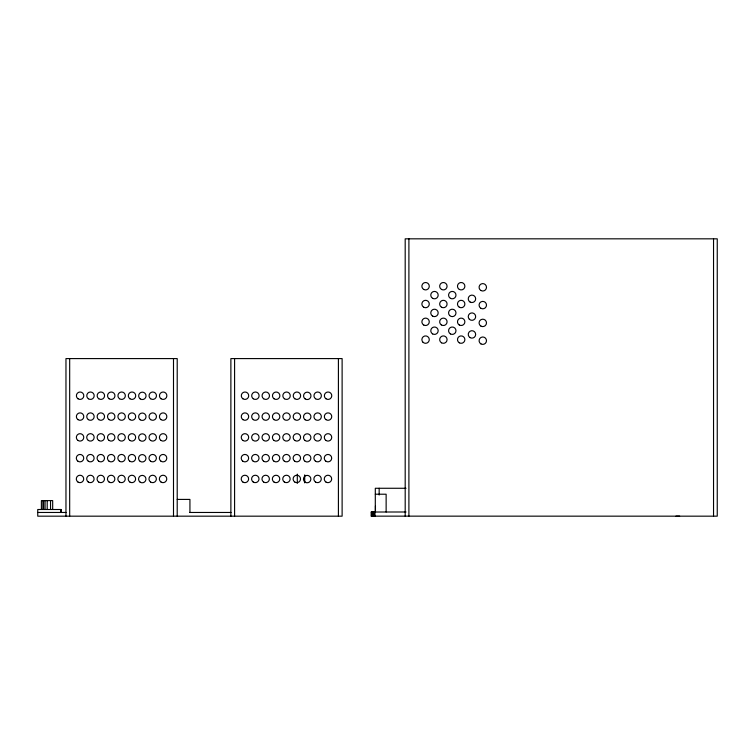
<?xml version="1.0" encoding="UTF-8"?>
<svg xmlns="http://www.w3.org/2000/svg" width="755" height="755" viewBox="0 0 755 755"><rect width="100%" height="100%" fill="white"/><g stroke="black" fill="none" stroke-linecap="round" stroke-linejoin="round"><path stroke-width="1.13" d="M375.452 512.003L375.452 506.067M405.19 516.175L405.19 238.825L717.25 238.825L717.25 516.175L371.3 516.146M371.3 516.175L371.3 511.994L375.301 512.013L375.31 488.268L406.03 488.268M375.301 494.214L386.135 494.214L386.135 512.013M177.189 499.414L189.93 499.414L189.93 512.466M371.3 512.022L406.03 511.994M37.75 512.466L66.034 512.466M189.788 512.466L231.039 512.466M675.942 516.146L679.651 516.146M374.971 512.022L375.009 516.175M713.541 238.825L713.541 516.175M408.899 238.825L408.899 516.175M379.161 488.268L379.161 495.044M374.046 512.022L374.046 516.175M373.149 512.022L373.159 516.175M372.385 512.022L372.385 516.175M371.8 512.022L371.8 516.175M371.422 512.022L371.422 516.175M338.41 358.587L338.41 516.175M304.718 474.886L304.718 482.87M297.3 474.131L297.3 483.323M234.588 358.587L234.588 516.175M230.879 516.175L230.879 358.587L342.119 358.587L342.119 516.175L37.75 516.175L37.75 509.502L61.089 509.502L61.089 512.466M177.208 516.175L177.208 358.587L65.968 358.587L65.968 516.175M173.499 358.587L173.499 516.175M69.677 358.587L69.677 516.175M60.919 509.502L60.919 512.466M52.68 509.502L52.68 500.603L41.383 500.603L41.383 509.502M50.547 500.603L50.547 509.502M47.206 500.603L47.206 509.502M45.073 500.603L45.073 509.502M43.592 500.603L43.592 509.502M42.865 500.603L42.865 509.502M119.469 440.429A3.709 3.709 0 0 0 125.283 437.702A3.709 3.709 0 0 0 120.017 434.021A3.709 3.709 0 0 0 119.469 440.429M129.851 440.429A3.709 3.709 0 0 0 135.664 437.702A3.709 3.709 0 0 0 130.398 434.021A3.709 3.709 0 0 0 129.851 440.429M140.185 440.561A3.709 3.709 0 0 0 145.998 437.834A3.709 3.709 0 0 0 140.732 434.163A3.709 3.709 0 0 0 140.185 440.561M109.088 440.439A3.709 3.709 0 0 0 114.902 437.711A3.709 3.709 0 0 0 109.626 434.04A3.709 3.709 0 0 0 109.088 440.439M98.707 440.429A3.709 3.709 0 0 0 104.52 437.702A3.709 3.709 0 0 0 99.245 434.021A3.709 3.709 0 0 0 98.707 440.429M88.316 440.429A3.709 3.709 0 0 0 94.139 437.702A3.709 3.709 0 0 0 88.863 434.021A3.709 3.709 0 0 0 88.316 440.429M77.935 440.429A3.709 3.709 0 0 0 83.748 437.702A3.709 3.709 0 0 0 78.482 434.021A3.709 3.709 0 0 0 77.935 440.429M150.594 440.429A3.709 3.709 0 0 0 156.408 437.702A3.709 3.709 0 0 0 151.142 434.021A3.709 3.709 0 0 0 150.594 440.429M160.994 440.429A3.709 3.709 0 0 0 166.808 437.702A3.709 3.709 0 0 0 161.542 434.021A3.709 3.709 0 0 0 160.994 440.429M119.488 419.629A3.709 3.709 0 0 0 125.302 416.902A3.709 3.709 0 0 0 120.026 413.23A3.709 3.709 0 0 0 119.488 419.629M129.869 419.629A3.709 3.709 0 0 0 135.683 416.902A3.709 3.709 0 0 0 130.417 413.23A3.709 3.709 0 0 0 129.869 419.629M140.203 419.771A3.709 3.709 0 0 0 146.017 417.043A3.709 3.709 0 0 0 140.751 413.372A3.709 3.709 0 0 0 140.203 419.771M109.107 419.648A3.709 3.709 0 0 0 114.92 416.92A3.709 3.709 0 0 0 109.645 413.249A3.709 3.709 0 0 0 109.107 419.648M98.716 419.629A3.709 3.709 0 0 0 104.539 416.902A3.709 3.709 0 0 0 99.264 413.23A3.709 3.709 0 0 0 98.716 419.629M88.335 419.629A3.709 3.709 0 0 0 94.148 416.902A3.709 3.709 0 0 0 88.882 413.23A3.709 3.709 0 0 0 88.335 419.629M77.954 419.629A3.709 3.709 0 0 0 83.767 416.902A3.709 3.709 0 0 0 78.501 413.23A3.709 3.709 0 0 0 77.954 419.629M150.613 419.629A3.709 3.709 0 0 0 156.427 416.902A3.709 3.709 0 0 0 151.16 413.23A3.709 3.709 0 0 0 150.613 419.629M161.013 419.629A3.709 3.709 0 0 0 166.827 416.902A3.709 3.709 0 0 0 161.561 413.23A3.709 3.709 0 0 0 161.013 419.629M119.413 481.983A3.709 3.709 0 0 0 125.226 479.255A3.709 3.709 0 0 0 119.96 475.584A3.709 3.709 0 0 0 119.413 481.983M129.794 481.983A3.709 3.709 0 0 0 135.607 479.255A3.709 3.709 0 0 0 130.341 475.584A3.709 3.709 0 0 0 129.794 481.983M140.128 482.124A3.709 3.709 0 0 0 145.941 479.397A3.709 3.709 0 0 0 140.675 475.725A3.709 3.709 0 0 0 140.128 482.124M109.031 482.001A3.709 3.709 0 0 0 114.845 479.274A3.709 3.709 0 0 0 109.579 475.593A3.709 3.709 0 0 0 109.031 482.001M98.65 481.983A3.709 3.709 0 0 0 104.464 479.255A3.709 3.709 0 0 0 99.198 475.584A3.709 3.709 0 0 0 98.65 481.983M88.269 481.983A3.709 3.709 0 0 0 94.082 479.255A3.709 3.709 0 0 0 88.816 475.584A3.709 3.709 0 0 0 88.269 481.983M77.888 481.983A3.709 3.709 0 0 0 83.701 479.255A3.709 3.709 0 0 0 78.426 475.584A3.709 3.709 0 0 0 77.888 481.983M150.538 481.983A3.709 3.709 0 0 0 156.361 479.255A3.709 3.709 0 0 0 151.085 475.584A3.709 3.709 0 0 0 150.538 481.983M160.938 481.983A3.709 3.709 0 0 0 166.761 479.255A3.709 3.709 0 0 0 161.485 475.584A3.709 3.709 0 0 0 160.938 481.983M119.432 461.192A3.709 3.709 0 0 0 125.245 458.464A3.709 3.709 0 0 0 119.979 454.793A3.709 3.709 0 0 0 119.432 461.192M129.813 461.192A3.709 3.709 0 0 0 135.626 458.464A3.709 3.709 0 0 0 130.36 454.793A3.709 3.709 0 0 0 129.813 461.192M140.147 461.324A3.709 3.709 0 0 0 145.96 458.596A3.709 3.709 0 0 0 140.694 454.925A3.709 3.709 0 0 0 140.147 461.324M109.05 461.201A3.709 3.709 0 0 0 114.864 458.474A3.709 3.709 0 0 0 109.598 454.803A3.709 3.709 0 0 0 109.05 461.201M98.669 461.192A3.709 3.709 0 0 0 104.483 458.464A3.709 3.709 0 0 0 99.216 454.793A3.709 3.709 0 0 0 98.669 461.192M88.288 461.192A3.709 3.709 0 0 0 94.101 458.464A3.709 3.709 0 0 0 88.826 454.793A3.709 3.709 0 0 0 88.288 461.192M77.897 461.192A3.709 3.709 0 0 0 83.72 458.464A3.709 3.709 0 0 0 78.445 454.793A3.709 3.709 0 0 0 77.897 461.192M150.556 461.192A3.709 3.709 0 0 0 156.37 458.464A3.709 3.709 0 0 0 151.104 454.793A3.709 3.709 0 0 0 150.556 461.192M160.957 461.192A3.709 3.709 0 0 0 166.77 458.464A3.709 3.709 0 0 0 161.504 454.793A3.709 3.709 0 0 0 160.957 461.192M119.516 398.763A3.709 3.709 0 0 0 125.33 396.035A3.709 3.709 0 0 0 120.054 392.355A3.709 3.709 0 0 0 119.516 398.763M129.898 398.763A3.709 3.709 0 0 0 135.711 396.035A3.709 3.709 0 0 0 130.445 392.355A3.709 3.709 0 0 0 129.898 398.763M140.232 398.895A3.709 3.709 0 0 0 146.045 396.167A3.709 3.709 0 0 0 140.779 392.496A3.709 3.709 0 0 0 140.232 398.895M109.135 398.772A3.709 3.709 0 0 0 114.949 396.045A3.709 3.709 0 0 0 109.673 392.373A3.709 3.709 0 0 0 109.135 398.772M98.745 398.763A3.709 3.709 0 0 0 104.567 396.035A3.709 3.709 0 0 0 99.292 392.355A3.709 3.709 0 0 0 98.745 398.763M88.363 398.763A3.709 3.709 0 0 0 94.177 396.035A3.709 3.709 0 0 0 88.911 392.355A3.709 3.709 0 0 0 88.363 398.763M77.982 398.763A3.709 3.709 0 0 0 83.796 396.035A3.709 3.709 0 0 0 78.529 392.355A3.709 3.709 0 0 0 77.982 398.763M150.641 398.763A3.709 3.709 0 0 0 156.455 396.035A3.709 3.709 0 0 0 151.189 392.355A3.709 3.709 0 0 0 150.641 398.763M161.041 398.763A3.709 3.709 0 0 0 166.855 396.035A3.709 3.709 0 0 0 161.589 392.355A3.709 3.709 0 0 0 161.041 398.763M284.38 440.429A3.709 3.709 0 0 0 290.194 437.702A3.709 3.709 0 0 0 284.928 434.021A3.709 3.709 0 0 0 284.38 440.429M294.761 440.429A3.709 3.709 0 0 0 300.575 437.702A3.709 3.709 0 0 0 295.309 434.021A3.709 3.709 0 0 0 294.761 440.429M305.095 440.561A3.709 3.709 0 0 0 310.909 437.834A3.709 3.709 0 0 0 305.643 434.163A3.709 3.709 0 0 0 305.095 440.561M273.999 440.439A3.709 3.709 0 0 0 279.812 437.711A3.709 3.709 0 0 0 274.546 434.04A3.709 3.709 0 0 0 273.999 440.439M263.618 440.429A3.709 3.709 0 0 0 269.431 437.702A3.709 3.709 0 0 0 264.156 434.021A3.709 3.709 0 0 0 263.618 440.429M253.227 440.429A3.709 3.709 0 0 0 259.05 437.702A3.709 3.709 0 0 0 253.774 434.021A3.709 3.709 0 0 0 253.227 440.429M242.846 440.429A3.709 3.709 0 0 0 248.669 437.702A3.709 3.709 0 0 0 243.393 434.021A3.709 3.709 0 0 0 242.846 440.429M315.505 440.429A3.709 3.709 0 0 0 321.319 437.702A3.709 3.709 0 0 0 316.052 434.021A3.709 3.709 0 0 0 315.505 440.429M325.905 440.429A3.709 3.709 0 0 0 331.719 437.702A3.709 3.709 0 0 0 326.453 434.021A3.709 3.709 0 0 0 325.905 440.429M284.399 419.629A3.709 3.709 0 0 0 290.213 416.902A3.709 3.709 0 0 0 284.946 413.23A3.709 3.709 0 0 0 284.399 419.629M294.78 419.629A3.709 3.709 0 0 0 300.594 416.902A3.709 3.709 0 0 0 295.328 413.23A3.709 3.709 0 0 0 294.78 419.629M305.114 419.771A3.709 3.709 0 0 0 310.928 417.043A3.709 3.709 0 0 0 305.662 413.372A3.709 3.709 0 0 0 305.114 419.771M274.018 419.648A3.709 3.709 0 0 0 279.831 416.92A3.709 3.709 0 0 0 274.556 413.249A3.709 3.709 0 0 0 274.018 419.648M263.627 419.629A3.709 3.709 0 0 0 269.45 416.902A3.709 3.709 0 0 0 264.175 413.23A3.709 3.709 0 0 0 263.627 419.629M253.246 419.629A3.709 3.709 0 0 0 259.069 416.902A3.709 3.709 0 0 0 253.793 413.23A3.709 3.709 0 0 0 253.246 419.629M242.865 419.629A3.709 3.709 0 0 0 248.678 416.902A3.709 3.709 0 0 0 243.412 413.23A3.709 3.709 0 0 0 242.865 419.629M315.524 419.629A3.709 3.709 0 0 0 321.337 416.902A3.709 3.709 0 0 0 316.071 413.23A3.709 3.709 0 0 0 315.524 419.629M325.924 419.629A3.709 3.709 0 0 0 331.738 416.902A3.709 3.709 0 0 0 326.471 413.23A3.709 3.709 0 0 0 325.924 419.629M284.324 481.983A3.709 3.709 0 0 0 290.137 479.255A3.709 3.709 0 0 0 284.871 475.584A3.709 3.709 0 0 0 284.324 481.983M294.705 481.983A3.709 3.709 0 0 0 300.518 479.255A3.709 3.709 0 0 0 295.252 475.584A3.709 3.709 0 0 0 294.705 481.983M305.039 482.124A3.709 3.709 0 0 0 310.852 479.397A3.709 3.709 0 0 0 305.586 475.725A3.709 3.709 0 0 0 305.039 482.124M273.942 482.001A3.709 3.709 0 0 0 279.756 479.274A3.709 3.709 0 0 0 274.49 475.593A3.709 3.709 0 0 0 273.942 482.001M263.561 481.983A3.709 3.709 0 0 0 269.375 479.255A3.709 3.709 0 0 0 264.108 475.584A3.709 3.709 0 0 0 263.561 481.983M253.18 481.983A3.709 3.709 0 0 0 258.993 479.255A3.709 3.709 0 0 0 253.727 475.584A3.709 3.709 0 0 0 253.18 481.983M242.799 481.983A3.709 3.709 0 0 0 248.612 479.255A3.709 3.709 0 0 0 243.336 475.584A3.709 3.709 0 0 0 242.799 481.983M315.458 481.983A3.709 3.709 0 0 0 321.271 479.255A3.709 3.709 0 0 0 315.996 475.584A3.709 3.709 0 0 0 315.458 481.983M325.849 481.983A3.709 3.709 0 0 0 331.671 479.255A3.709 3.709 0 0 0 326.396 475.584A3.709 3.709 0 0 0 325.849 481.983M284.342 461.192A3.709 3.709 0 0 0 290.156 458.464A3.709 3.709 0 0 0 284.89 454.793A3.709 3.709 0 0 0 284.342 461.192M294.724 461.192A3.709 3.709 0 0 0 300.537 458.464A3.709 3.709 0 0 0 295.271 454.793A3.709 3.709 0 0 0 294.724 461.192M305.058 461.324A3.709 3.709 0 0 0 310.871 458.596A3.709 3.709 0 0 0 305.605 454.925A3.709 3.709 0 0 0 305.058 461.324M273.961 461.201A3.709 3.709 0 0 0 279.775 458.474A3.709 3.709 0 0 0 274.509 454.803A3.709 3.709 0 0 0 273.961 461.201M263.58 461.192A3.709 3.709 0 0 0 269.393 458.464A3.709 3.709 0 0 0 264.127 454.793A3.709 3.709 0 0 0 263.58 461.192M253.199 461.192A3.709 3.709 0 0 0 259.012 458.464A3.709 3.709 0 0 0 253.737 454.793A3.709 3.709 0 0 0 253.199 461.192M242.817 461.192A3.709 3.709 0 0 0 248.631 458.464A3.709 3.709 0 0 0 243.355 454.793A3.709 3.709 0 0 0 242.817 461.192M315.467 461.192A3.709 3.709 0 0 0 321.29 458.464A3.709 3.709 0 0 0 316.015 454.793A3.709 3.709 0 0 0 315.467 461.192M325.867 461.192A3.709 3.709 0 0 0 331.681 458.464A3.709 3.709 0 0 0 326.415 454.793A3.709 3.709 0 0 0 325.867 461.192M284.427 398.763A3.709 3.709 0 0 0 290.241 396.035A3.709 3.709 0 0 0 284.975 392.355A3.709 3.709 0 0 0 284.427 398.763M294.809 398.763A3.709 3.709 0 0 0 300.622 396.035A3.709 3.709 0 0 0 295.356 392.355A3.709 3.709 0 0 0 294.809 398.763M305.143 398.895A3.709 3.709 0 0 0 310.956 396.167A3.709 3.709 0 0 0 305.69 392.496A3.709 3.709 0 0 0 305.143 398.895M274.046 398.772A3.709 3.709 0 0 0 279.86 396.045A3.709 3.709 0 0 0 274.584 392.373A3.709 3.709 0 0 0 274.046 398.772M263.655 398.763A3.709 3.709 0 0 0 269.478 396.035A3.709 3.709 0 0 0 264.203 392.355A3.709 3.709 0 0 0 263.655 398.763M253.274 398.763A3.709 3.709 0 0 0 259.097 396.035A3.709 3.709 0 0 0 253.822 392.355A3.709 3.709 0 0 0 253.274 398.763M242.893 398.763A3.709 3.709 0 0 0 248.706 396.035A3.709 3.709 0 0 0 243.44 392.355A3.709 3.709 0 0 0 242.893 398.763M315.552 398.763A3.709 3.709 0 0 0 321.366 396.035A3.709 3.709 0 0 0 316.1 392.355A3.709 3.709 0 0 0 315.552 398.763M325.952 398.763A3.709 3.709 0 0 0 331.766 396.035A3.709 3.709 0 0 0 326.5 392.355A3.709 3.709 0 0 0 325.952 398.763M422.96 342.232A3.709 3.709 0 0 0 429.161 340.571A3.709 3.709 0 0 0 424.621 336.032A3.709 3.709 0 0 0 422.96 342.232M423.725 325.018A3.709 3.709 0 0 0 429.284 321.809A3.709 3.709 0 0 0 423.725 318.601A3.709 3.709 0 0 0 423.725 325.018M423.725 307.228A3.709 3.709 0 0 0 429.284 304.01A3.709 3.709 0 0 0 423.725 300.801A3.709 3.709 0 0 0 423.725 307.228M423.725 289.429A3.709 3.709 0 0 0 429.284 286.211A3.709 3.709 0 0 0 423.725 283.002A3.709 3.709 0 0 0 423.725 289.429M441.524 342.817A3.709 3.709 0 0 0 447.083 339.608A3.709 3.709 0 0 0 441.524 336.4A3.709 3.709 0 0 0 441.524 342.817M441.345 324.914A3.709 3.709 0 0 0 447.083 322.017A3.709 3.709 0 0 0 441.703 318.506A3.709 3.709 0 0 0 441.345 324.914M441.524 307.228A3.709 3.709 0 0 0 447.083 304.01A3.709 3.709 0 0 0 441.524 300.801A3.709 3.709 0 0 0 441.524 307.228M441.524 289.429A3.709 3.709 0 0 0 447.083 286.211A3.709 3.709 0 0 0 441.524 283.002A3.709 3.709 0 0 0 441.524 289.429M459.323 342.817A3.709 3.709 0 0 0 464.882 339.608A3.709 3.709 0 0 0 459.323 336.4A3.709 3.709 0 0 0 459.323 342.817M459.323 325.018A3.709 3.709 0 0 0 464.882 321.809A3.709 3.709 0 0 0 459.323 318.601A3.709 3.709 0 0 0 459.323 325.018M459.323 307.228A3.709 3.709 0 0 0 464.882 304.01A3.709 3.709 0 0 0 459.323 300.801A3.709 3.709 0 0 0 459.323 307.228M459.323 289.429A3.709 3.709 0 0 0 464.882 286.211A3.709 3.709 0 0 0 459.323 283.002A3.709 3.709 0 0 0 459.323 289.429M432.624 333.918A3.709 3.709 0 0 0 438.183 330.709A3.709 3.709 0 0 0 432.624 327.5A3.709 3.709 0 0 0 432.624 333.918M450.424 333.918A3.709 3.709 0 0 0 455.982 330.709A3.709 3.709 0 0 0 450.424 327.5A3.709 3.709 0 0 0 450.424 333.918M432.624 316.128A3.709 3.709 0 0 0 438.183 312.91A3.709 3.709 0 0 0 432.624 309.701A3.709 3.709 0 0 0 432.624 316.128M449.65 315.533A3.709 3.709 0 0 0 455.86 313.872A3.709 3.709 0 0 0 451.311 309.333A3.709 3.709 0 0 0 449.65 315.533M432.624 298.329A3.709 3.709 0 0 0 438.183 295.111A3.709 3.709 0 0 0 432.624 291.902A3.709 3.709 0 0 0 432.624 298.329M450.424 298.329A3.709 3.709 0 0 0 455.982 295.111A3.709 3.709 0 0 0 450.424 291.902A3.709 3.709 0 0 0 450.424 298.329M480.935 343.902A3.709 3.709 0 0 0 486.494 340.694A3.709 3.709 0 0 0 480.935 337.485A3.709 3.709 0 0 0 480.935 343.902M480.935 326.113A3.709 3.709 0 0 0 486.494 322.895A3.709 3.709 0 0 0 480.935 319.686A3.709 3.709 0 0 0 480.935 326.113M480.935 308.314A3.709 3.709 0 0 0 486.494 305.095A3.709 3.709 0 0 0 480.935 301.887A3.709 3.709 0 0 0 480.935 308.314M480.935 290.515A3.709 3.709 0 0 0 486.494 287.306A3.709 3.709 0 0 0 480.935 284.088A3.709 3.709 0 0 0 480.935 290.515M470.101 337.627A3.709 3.709 0 0 0 475.669 334.418A3.709 3.709 0 0 0 470.101 331.209A3.709 3.709 0 0 0 470.101 337.627M469.336 319.242A3.709 3.709 0 0 0 475.537 317.581A3.709 3.709 0 0 0 470.997 313.042A3.709 3.709 0 0 0 469.336 319.242M470.101 302.038A3.709 3.709 0 0 0 475.669 298.82A3.709 3.709 0 0 0 470.101 295.611A3.709 3.709 0 0 0 470.101 302.038"/></g></svg>
